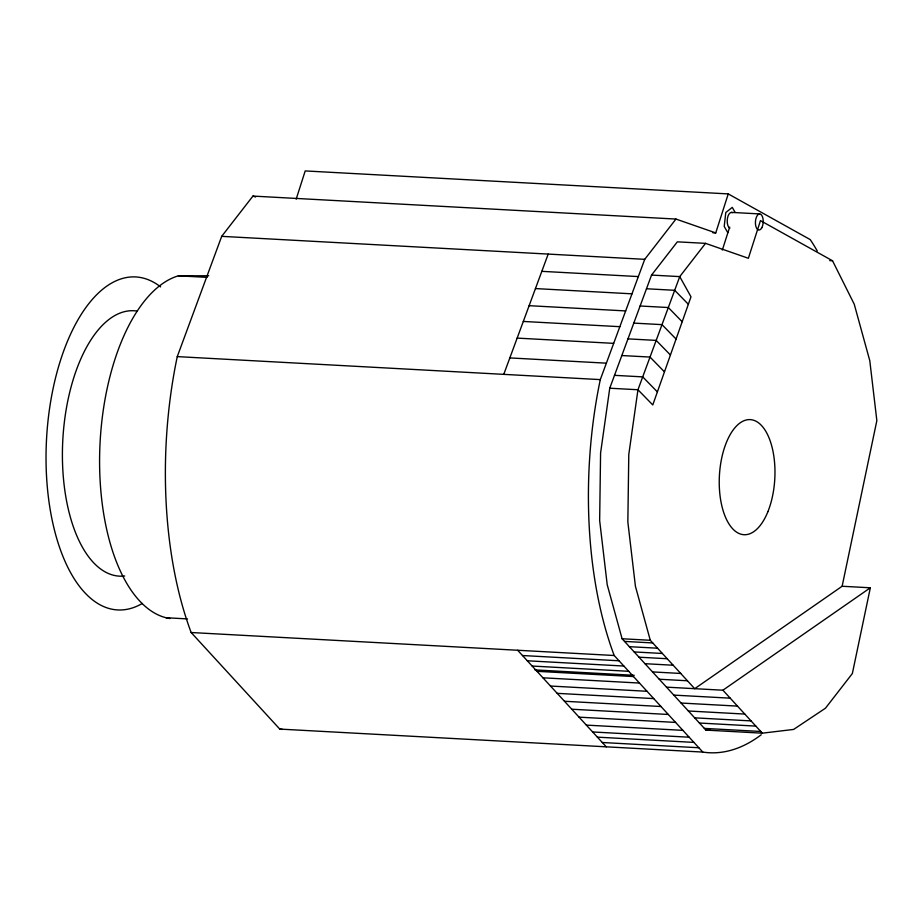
<?xml version="1.0" encoding="UTF-8"?>
<svg xmlns="http://www.w3.org/2000/svg" width="923" height="923" viewBox="0 0 923 923"><rect width="100%" height="100%" fill="white"/><g stroke="black" fill="none" stroke-linecap="round" stroke-linejoin="round"><path stroke-width="1.38" d="M705.541 243.36L677.344 241.838L651.546 275.077L609.745 388.214L600.585 453.008L599.65 520.514L607.207 584.709L622.09 638.751L705.922 730.105L762.317 733.174L793.618 729.435L825.474 708.195L852.356 673.536L870.331 587.789L842.134 586.255L694.696 688.685L650.288 640.285L635.416 586.243L627.848 522.049L628.782 454.543L637.955 389.748L679.743 276.612L705.541 243.36L748.38 258.278L760.46 220.609L832.534 260.771L854.236 304.186L869.789 360.697L876.85 420.623L842.134 586.255M296.168 199.172L305.213 170.928L728.247 193.911L810.232 239.599A281.203 135.335 -86.9 0 1 817.259 250.964M712.868 232.769L715.74 232.919L728.247 193.911M722.34 250.029L729.666 227.15M282.565 729.447A281.203 135.335 -86.9 0 1 279.773 729.089L191.153 632.52A281.203 135.335 -86.9 0 1 177.262 356.613L221.693 236.346L252.937 196.08L675.959 219.063L715.74 232.919M503.762 374.357L548.193 254.09M761.21 734.777A281.203 135.335 -86.9 0 1 702.807 752.072L614.187 655.503A281.203 135.335 -86.9 0 1 600.296 379.607L644.727 259.328L675.959 219.063M666.498 687.15L722.905 690.208L870.331 587.789M705.922 730.105L710.179 729.597M170.063 618.537A172.636 83.082 -86.9 0 1 99.684 452.789A172.636 83.082 -86.9 0 1 178.347 275.839L208.713 275.769M178.347 275.839L207.133 277.35M731.454 212.394L759.652 213.928M829.719 260.621L832.534 260.771M221.693 236.346L644.727 259.328M651.546 275.077L679.743 276.612L690.992 296.814L652.78 404.943L637.955 389.748L609.745 388.214M541.824 271.339L638.358 276.577M646.492 288.761L674.69 290.295L688.35 304.278M535.455 288.576L631.978 293.826M640.124 305.998L668.321 307.532L682.178 321.735M529.133 305.686L625.667 310.924M633.801 323.108L662.01 324.642L676.063 339.041M523.318 321.446L619.841 326.684M627.986 338.868L656.184 340.402L670.433 354.997M517.157 338.106L613.68 343.356M621.825 355.54L650.023 357.063L664.468 371.865M509.842 357.916L606.365 363.166M614.51 375.338L642.708 376.872L657.384 391.906M177.262 356.613L600.296 379.607M622.09 638.751L650.288 640.285M624.525 641.404L652.723 642.939M166.048 617.741L187.473 618.906M629.359 646.677L657.557 648.2M634.182 651.938L662.391 653.472M191.153 632.52L614.187 655.503M639.016 657.199L667.214 658.734M522.487 655.526L619.021 660.776M644.969 663.695L673.179 665.229M527.321 660.787L623.844 666.037M652.526 671.921L680.724 673.455M532.156 666.048L628.678 671.298M534.948 669.913L634.193 675.313M536.978 671.321L633.513 676.559M659.23 679.236L687.439 680.77M542.943 677.805L639.466 683.055M550.489 686.043L647.023 691.281M673.802 695.111L730.208 698.169M557.204 693.346L653.726 698.596M681.082 703.038L737.489 706.107M564.461 701.261L660.995 706.51M688.385 710.998L744.792 714.067M571.764 709.222L668.298 714.471M694.661 717.84L751.068 720.909M699.426 723.032L755.833 726.101M579.056 717.159L675.578 722.409M704.353 728.397L760.748 731.466M586.347 725.109L682.882 730.358M592.635 731.962L689.158 737.212M597.4 737.154L693.923 742.392M602.315 742.507L698.849 747.757M279.773 729.089L702.807 752.072M252.937 196.08L255.59 197.003M722.905 690.208L762.317 733.174M517.665 650.265L606.284 746.834M735.089 212.336L732.262 207.375L725.778 212.555L724.22 226.423L727.751 232.619M124.709 575.998A132.9 63.964 -86.9 0 1 62.695 442.14A132.9 63.964 -86.9 0 1 137.019 311.086M729.781 228.258A8.076 3.888 -86.9 0 1 727.439 218.37A8.076 3.888 -86.9 0 1 732.447 212.671M142.304 603.457A166.751 80.255 -86.9 0 1 46.6 437.894A166.751 80.255 -86.9 0 1 160.614 286.891M761.821 227.704A8.076 3.888 -86.9 0 0 760.644 214.205A8.076 3.888 -86.9 0 0 755.464 224.081A8.076 3.888 -86.9 0 0 761.821 227.704M767.901 511.677A57.653 27.748 -86.9 0 0 752.787 420A57.653 27.748 -86.9 0 0 720.632 499.839A57.653 27.748 -86.9 0 0 767.901 511.677"/></g></svg>
